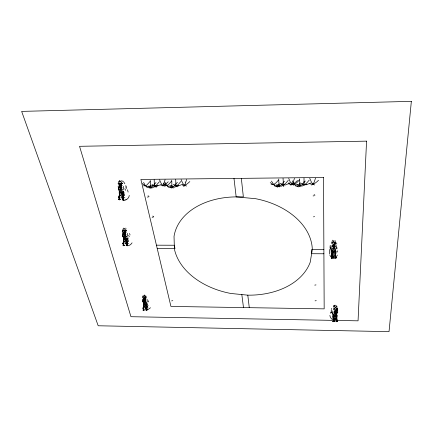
<?xml version="1.0" encoding="UTF-8"?>
<svg xmlns="http://www.w3.org/2000/svg" width="433" height="433" viewBox="0 0 433 433"><rect width="100%" height="100%" fill="white"/><g stroke="black" fill="none" stroke-linecap="round" stroke-linejoin="round"><path stroke-width="0.65" d="M122.485 198.287L123.892 200.414C126.539 200.279 128.991 198.087 129.288 195.424M119.124 198.39L118.945 198.103L119.513 199.802M122.42 199.613L122.317 199.202M123.151 245.24C123.243 245.392 122.799 245.419 123.632 245.435L123.632 245.733M331.456 242.545L332.576 244.028L333.751 244.358L333.632 258.138L331.662 257.565M335.353 257.868L335.586 256.498M336.078 257.456L336.268 257.651A1.115 0.834 0.1 0 1 336.36 257.835C335.494 257.987 335.191 258.225 335.126 256.666M126.479 243.86L126.69 244.493L127.502 241.316M146.24 308.913L146.403 309.335L146.435 308.918M333.437 321.432L333.405 321.795L333.28 318.206M335.364 256.525C335.597 257.954 335.239 255.27 335.721 256.883M336.544 321.741L336.722 319.332M122.599 198.363L122.42 198.081M332.014 257.667L332.014 258.23L332.008 257.927M333.48 321.508L333.551 321.502M336.522 321.724L336.371 317.091M336.587 321.741L336.614 321.454M126.393 245.246L126.333 245.619L126.279 245.257M333.562 320.593L333.875 320.788M335.358 256.986L335.445 256.52L335.64 256.893C334.888 255.454 335.948 257.998 335.629 255.768L335.759 256.688L335.532 256.228M335.028 257.749C335.147 257.841 334.509 258.128 335.386 257.944L335.342 255.697M331.721 256.699L331.878 256.969L331.683 253.733M335.683 255.746L333.686 256.309L332.641 256.157L332.679 253.446L333.708 251.335L334.617 252.13M332.019 256.596L331.97 256.304M333.524 319.781L333.497 320.902M332.825 313.357L332.88 310.91M146.922 307.073L146.473 309.33L146.473 309.032M126.901 245.462L126.907 245.771L126.75 245.186M335.386 256.271L335.256 253.013M143.199 309.817C143.426 310.439 142.652 309.427 143.653 310.05L143.659 310.32M120.152 195.131L119.216 198.401M146.159 309.801L146.143 310.25L146.197 309.849M122.642 193.091L122.907 191.467M123.659 195.104L122.864 198.26M336.95 320.62C336.506 320.139 337.009 321.708 336.744 319.722L336.528 321.454L336.078 321.665L336.214 321.248M333.578 320.902L333.399 318.206M329.697 249.435L329.654 253.965M124.222 241.305L123.367 244.493M126.55 239.406L126.804 237.966M143.442 309.286L143.561 308.902L143.009 308.475M146.684 310.391L146.511 310.055M330.834 249.809L330.92 248.282M336.203 248.683L336.381 245.533M300.047 185.595L300.042 186.758M333.659 320.896L334.038 320.642L333.821 320.366M336.917 320.496L336.636 320.848M123.183 235.85L123.124 236.759L122.653 235.254M331.889 255.935L331.743 252.996M336.587 319.624L336.506 320.631M330.449 247.454L330.352 248.959L330.098 248.012M118.999 199.104L118.951 199.64L118.923 199.007M146.608 309.081L146.668 308.215C146.847 309.633 145.748 308.632 146.592 309.097M330.027 247.519L330.184 245.565M336.695 321.351L336.614 321.724M143.512 302.748L143.523 303.349M335.532 256.406L335.537 256.986L335.532 256.628M144.167 306.212L144.438 306.212M337.518 308.491L336.744 310.163L335.732 310.542L334.509 319.164L333.962 319.906C331.646 319.808 330.141 317.492 329.876 315.37M146.273 304.486L146.538 303.284M146.24 304.166L144.411 300.756L144.043 298.402L143.128 298.072L142.571 296.637M147.155 306.261L147.561 306.18M331.413 257.559L331.364 258.106L331.467 257.516M335.364 257.797L335.461 256.823M143.604 309.124L144.086 306.418L144.552 306.191M122.344 197.448L122.902 198.141L123.026 197.134L122.783 198.363L122.756 197.984M332.057 256.969L332.36 256.477L331.987 255.919M143.529 309.14L143.632 308.236M126.431 244.039L126.809 245.3L126.295 243.73M122.761 197.897L122.772 198.19M123.589 243.395L123.443 244.488L122.837 243.433M332.609 318.558L334.509 319.164L335.429 318.986L335.678 317.016L334.985 315.522L333.984 316.041M333.129 321.448L332.945 321.719L332.928 321.389M123.004 243.747L122.972 243.822A0.893 0.401 17 0 0 122.999 243.936L123.053 243.741M126.707 244.05L126.528 243.844L127.675 245.787L128.666 245.652L130.614 244.623L132.087 242.843M119.459 197.259L119.405 198.195M146.982 303.019L146.083 308.859A0.806 0.309 15 0 1 146.062 308.772L146.581 305.714M142.933 308.485L143.588 305.666M336.138 321.627L336.187 321.302M123.113 245.592L123.113 245.132M123.551 243.406L123.275 244.483L124.006 241.56L124.536 241.419M126.376 245.565L126.425 245.267M143.085 295.587L143.193 296.729L143.696 297.157L145.629 297.736L146.408 296.692M118.945 199.332L118.869 199.645L118.869 199.261M122.344 199.624L122.447 199.31M126.306 245.625L126.414 245.289L126.88 245.744M143.117 310.207L143.161 309.931L143.144 310.217M146.078 310.255L146.094 309.963M333.545 319.018L333.838 317.048L334.985 315.522L335.683 315.998M334.839 258.128L334.888 257.575M331.424 258.084L331.521 257.743L331.938 258.257M146.322 309.324L146.814 307.067M337.334 313.281L337.713 310.829M335.58 256.569L335.586 256.59M332.901 321.708L333.388 321.508M336.057 321.67L336.1 321.389M122.75 243.449L123.275 242.734L123.567 240.64M333.004 321.676L333.015 321.318M336.674 321.324L337.394 321.302A1.012 0.585 -5.9 0 1 337.459 321.438L337.296 321.302M336.62 320.745L336.771 320.447L336.528 321.356M128.569 243.389C124.222 245.359 127.827 243.849 127.031 241.311M119.595 199.835L119.367 199.175M120.601 192.669C119.692 190.168 120.569 187.446 119.784 184.859L118.718 184.555L118.122 183.17M330.282 313.297L330.52 312.074M337.643 312.843L337.827 311.922M123.714 245.76L123.502 245.181M126.972 245.744L126.966 245.446M332.798 257.581L332.88 257.819A1.115 0.834 0.4 0 0 332.788 257.63L332.631 257.435M337.583 310.699L337.772 309.828M143.61 302.938L143.291 304.442M143.94 303.23L143.101 308.491M122.934 197.248L122.912 199.294L122.642 198.206L123.015 199.813L122.599 198.265M124.85 239.4C123.676 237.176 124.693 234.529 123.914 232.126L122.923 231.812L122.355 230.399M143.55 308.236L143.821 307.024M123.443 244.488L123.124 243.795M331.061 250.55L331.153 250.144M331.083 251.703L331.71 250.523L331.689 249.37M119.302 198.39L119.319 197.789L118.637 197.129M334.59 251.719L335.223 250.263M185.21 181.947L185.135 182.147M336.273 252.585L335.846 253.586M162.965 185.043L162.732 185.919M146.1 308.713L146.338 307.782M143.68 310.06L143.686 310.342L143.637 309.855M146.695 310.369L146.592 309.904M127.297 237.695L126.366 243.741M144.027 295.799L144.384 295.057M335.445 256.482L335.261 256.915L335.553 256.39M123.6 237.657L123.27 239.4M123.952 237.95L123.784 240.499L122.934 243.449M126.523 244.493L126.837 243.416L126.874 245.446L126.42 243.903M119.443 194.368L119.091 196.539M123.437 191.186L122.42 197.464M122.956 194.341L122.279 197.464L122.615 196.517M144.552 304.155L144.167 302.797L144.411 300.756L146.538 302.472L144.211 299.614L143.199 300.318L143.756 300.637L144.211 299.614L145.829 300.356L145.115 300.659M119.849 191.478L119.676 194.201L118.745 197.15M119.481 191.191L119.129 193.118M122.885 197.237L123.427 195.407L123.156 195.11M119.367 197.259L119.919 195.429L120.498 195.445M123.6 237.284L123.676 238.718M123.156 243.849L123.373 244.136L123.096 243.882M126.853 240.645L126.225 243.833A0.893 0.401 16.9 0 0 126.252 243.947L126.306 243.747M123.914 229.328L124.336 228.586M122.636 183.121L121.061 184.534L119.784 184.859L118.864 187.5L119.503 187.803L120.001 186.406L121.954 187.473L121.105 187.787L120.001 186.406L118.864 187.5M122.918 198.076L122.723 197.757M125.803 199.483L126.003 199.256M165.07 179.771L163.008 185.838M332.203 313.882L332.517 312.935M126.566 230.399L125.11 231.812L123.914 232.126L123.048 234.448L123.649 234.756L124.119 233.528L125.933 234.448L125.142 234.756L124.119 233.528L123.048 234.448M186.666 179.538L185.129 184.171L183.819 186.607M119.784 181.909L120.239 181.173M331.992 312.02L331.662 312.945L331.185 310.802L331.521 309.92M126.182 243.774L126.539 242.778M118.826 197.545L118.799 197.6A0.958 0.476 18.5 0 0 118.826 197.778L118.848 197.821M337.334 255.069L336.371 256.926L335.58 257.586M145.813 295.625L145.125 296.757L144.037 297.217M122.496 199.25L122.983 199.461M332.344 245.387L334.915 244.033L335.97 242.556M119.34 190.374L120.266 187.9L122.875 190.347L121.105 187.787M145.125 296.757L146.067 297.255L144.406 297.162L145.629 297.736L144.043 298.402L143.199 300.318M336.625 320.723L336.414 317.048M146.056 309.032L146.408 308.155M294.516 178.391C293.406 180.729 293.309 183.928 290.787 185.292M331.375 309.243L331.705 308.41M315.565 178.163C314.439 180.539 314.32 183.863 311.619 185.097M335.304 256.239L335.223 256.314A0.92 0.449 7.8 0 0 335.185 256.433L335.364 256.233M334.038 321.291L334.319 321.486A1.012 0.585 -5.8 0 0 334.254 321.356L334.049 321.259M123.481 236.981L124.363 234.865L126.777 236.986L125.142 234.756M331.916 253.83L332.198 253.668M332.674 252.969L332.349 253.57M335.418 253.852L335.71 253.684M126.631 243.243L126.23 244.147M334.568 305.882C331.862 310.391 339.824 310.044 336.019 305.86M333.388 306.494L335.045 305.113M120.001 180.512C117.359 181.725 119.248 184.442 121.673 184.16L119.773 183.451M123.86 199.456L123.816 199.299A1.164 0.893 20.6 0 0 123.676 199.088L123.427 198.877M143.534 302.429L144.411 300.756L146.175 308.356L148.026 307.836M331.922 256.325L331.943 256.612M184.095 185.578L183.89 185.936M127.329 244.954L127.524 245.148A1.083 0.79 18 0 1 127.654 245.332L126.966 245.354M335.705 244.932L334.357 244.277L335.137 245.397L333.751 244.358L332.192 246.702L332.945 247.026L333.751 245.782L335.283 246.713L334.541 247.032L333.751 245.782L332.192 246.702M332.387 314.499L332.706 314.022M332.517 315.738L333.258 314.986L333.194 314.347M335.689 315.684L336.409 314.634M337.085 316.204L336.614 316.799M335.613 253.792L335.543 255.86M332.696 251.329L332.809 249.635L333.746 247.14L335.483 249.273L334.541 247.032M336.847 320.523L336.463 320.599M144.194 309.855L144.373 309.99A0.98 0.666 14.6 0 0 144.259 309.833L144.108 309.866M332.1 253.792L332.024 255.838M120.894 193.6L121.527 192.636L120.266 187.9L122.582 192.604M146.294 308.837L146.614 310.369M332.544 240.163C330.255 243.184 336.668 244.039 335.077 240.51M124.915 239.839L125.51 239.021L124.363 234.865L126.496 238.984M337.302 310.672L336.268 310.445L336.847 311.197L335.732 310.542L334.065 312.215L334.785 312.561L335.64 311.657L336.858 312.166L336.23 312.539L336.76 313.952L335.526 312.675L333.567 314.006M118.994 199.326L119.508 199.483M122.312 197.518L122.274 197.616A0.958 0.482 18.3 0 0 122.306 197.751L122.328 197.794M336.722 317.465L336.446 317.643L336.208 317.173M335.835 315.43L336.04 314.374L335.526 312.675L334.049 315.711M331.949 249.262L333.746 247.14L334.639 249.641L334.693 251.297M336.295 318.515L334.861 319.733L333.962 319.906M128.033 241.484L128.417 240.266M118.734 186.049L119.784 184.859L121.527 186.022L120.417 184.772L122.258 185.578M118.55 197.15L119.27 196.539M144.779 304.837L145.347 304.188L146.365 304.837M118.16 183.722L118.799 183.002M150.5 307.749L148.021 309.579L147.123 309.698L146.495 308.805M122.934 233.154L123.914 232.126L125.538 233.154L124.509 232.05L126.214 232.71M155.977 182.515L152.346 186.607L150.695 187.451L149.093 187.478M159.458 181.665L156.232 185.335L154.565 186.185L153.482 186.206M177.411 182.298C175.278 184.236 173.785 187.879 170.315 187.283M180.945 181.449C179.105 183.17 177.79 186.298 174.808 186.006M122.393 230.962L122.994 230.351L122.912 229.219L123.708 228.094M150.099 181.427L146.803 185.026L145.12 185.833L143.485 185.822M284.421 181.221C282.186 183.365 280.46 187.002 276.736 186.314M288.27 180.345C286.348 182.261 284.822 185.4 281.602 185.005M171.511 181.205C169.579 183.099 167.939 186.287 164.702 185.622M305.308 181.01C303.046 183.224 301.233 186.856 297.439 186.125M309.216 180.128C307.278 182.104 305.682 185.243 302.396 184.81M122.994 230.351C124.228 231.742 126.625 229.598 125.824 228.094M278.457 180.096C276.449 182.228 274.544 185.329 271.101 184.62M299.333 179.879C297.173 182.683 294.456 185.438 290.505 184.426M121.072 182.975L122.209 183.679L120.212 183.397C121.37 183.154 122.685 181.508 121.603 180.496M118.967 181.422L119.503 180.945M143.117 299.219L144.043 298.402L145.493 299.257L144.579 298.332L146.1 298.819M332.744 252.152L333.708 251.335L334.714 253.457L334.725 256.168M142.625 297.206L143.193 296.729M333.237 317.102L333.729 320.377M279.458 185.963L279.469 186.942M143.956 306.412L144.378 306.082M146.37 308.989L146.56 309.979L146.294 308.794M331.889 255.21L332.084 255.941M168.264 181.79C166.115 183.495 164.037 186.412 160.887 185.275M189.827 181.573C187.657 183.343 185.503 186.222 182.288 185.07M146.181 309.985L146.608 310.098L146.17 309.092M297.52 180.469C295.192 182.726 292.513 185.297 288.93 184.025M318.542 180.252C316.187 182.591 313.422 185.097 309.784 183.825M303.885 181.871L304.783 181.238M331.7 243.135L332.598 242.523M143.339 309.167L143.653 310.05M336.674 320.496L337.015 320.593M335.429 318.986L336.246 318.499M334.319 311.24L335.732 310.542L336.858 312.166M284.27 184.88L281.082 186.287L278.343 185.849L276.59 185.015M147.074 306.461L147.875 306.007L147.951 305.2M126.371 243.925L124.807 243.378M126.414 244.429L126.512 243.996L126.36 244.234M333.432 308.556L333.729 309.211L334.639 308.826M119.605 199.375L120.336 199.321A1.164 0.888 20.8 0 0 120.195 199.115L119.984 198.899M122.626 198.146L124.823 197.589M334.065 312.215L335.64 311.657L336.23 312.539M332.777 257.684L332.051 257.722M333.518 321.367L334.206 321.34M123.08 199.353L123.757 199.175L123.822 199.489M306.824 184.166L301.925 186.098L299.143 185.66L296.751 184.545M310.596 183.024L306.272 184.788L303.479 184.344L300.464 182.953M289.709 183.224L285.363 184.983L282.608 184.545L279.675 183.154M146.165 308.805L146.565 309.254M182.715 184.263L178.239 185.984L175.695 185.551L173.314 184.285M178.764 185.541L174.293 187.256L171.755 186.829L169.985 185.876M161.287 184.469L156.789 186.185L154.283 185.752L151.972 184.49M157.991 185.573L152.909 187.451L150.408 187.024L148.692 186.076M123.724 245.349L124.406 245.322A1.083 0.79 18.2 0 0 124.276 245.138L124.228 245.083M172.063 185.562L168.735 186.325L166.185 185.351L163.647 183.397M336.555 320.729L336.262 317.47M333.767 320.745L333.567 319.776M143.74 309.979L144.378 310.131M146.7 310.033L147.355 310.093A0.98 0.671 14.4 0 0 147.22 309.887L147.047 309.725M334.893 305.693L333.654 305.931L335.261 305.622M335.467 307.841L335.938 307.663L335.727 307.029M315.056 300.854L316.247 300.632M314.764 285.125L315.987 284.903M171.63 300.881L172.799 300.67M128.222 241.43L127.362 241.587L127.849 241.511M313.497 216.819L314.575 216.63M152.102 217.29L153.423 217.057M313.113 195.933L314.217 195.738M147.388 197.102L148.47 196.918M124.958 241.419L124.082 241.582L124.764 241.479M331.938 256.801L331.911 257.922M146.235 309.2L146.338 308.929L146.322 309.238M333.632 258.138L334.644 257.998M144.178 295.853L144.541 295.111M119.968 181.957L120.423 181.221M124.082 229.376L124.504 228.64M333.524 241.473L334.065 241.322L333.908 240.753M336.695 308.789L337.394 309.151L336.105 309.286L337.128 309.719L335.737 309.357M279.653 184.436L275.393 185.335L272.72 184.339L270.23 182.596M300.421 184.242L296.21 185.145L293.509 184.144L291.479 182.742M153.114 185.53L147.377 186.526L144.855 185.557L142.37 183.608M288.47 183.045L289.617 182.964M336.879 320.425L336.961 320.793M156.437 245.186L174.293 245.24L174.997 248.564L157.217 248.499M323.879 249.689L311.538 249.641L311.625 253.716L323.9 253.776M120.222 199.207L120.309 199.499M120.677 195.44L120.001 195.451L120.553 195.494M336.436 309.092L337.394 309.151M124.044 195.467L123.508 195.424L124.45 195.418L124.644 194.065M233.982 178.434L236.169 196.896L255.54 198.682A69.616 48.756 7.1 0 1 312.307 249.646L310.201 262.241A69.616 48.756 7.1 0 1 247.8 295.16L230.924 293.482A69.616 48.756 7.1 0 1 174.407 249.11L174.028 236.407A69.616 48.756 7.1 0 1 236.169 196.896L243.351 196.847L241.338 178.353M125.121 230.351L126.176 230.962L124.314 230.762L125.678 231.444L123.908 230.816M334.871 242.529L335.754 243.14L334.162 242.962L335.391 243.649L333.746 243.016M299.208 183.809L300.329 183.955M123.892 200.414L122.111 199.894M335.732 310.542L334.628 310.196L333.729 309.211M127.675 245.787L126.008 245.246M144.6 307.782L146.175 308.356M144.779 297.011L146.067 297.255M123.275 244.391L123.632 245.435M124.726 230.605L126.176 230.962M165.162 186.222C161.661 185.99 160.789 182.482 159.598 179.863M120.655 183.235L122.209 183.679M334.547 242.794L335.754 243.14M186.574 186.022C183.132 185.725 182.347 182.201 181.14 179.63M127.459 245.192L127.627 245.489M124.211 245.181L124.379 245.479M150.668 188.214L146.906 187.273L145.087 185.178L143.583 182.39M293.839 185.162C290.565 184.534 290.002 180.983 288.73 178.483M171.89 188.025L168.242 187.078L166.44 184.972L164.919 182.174M314.688 184.967C311.511 184.236 311.018 180.713 309.736 178.261M123.605 199.153L123.784 199.478M331.662 255.724L332.641 256.157M277.834 187.078L274.766 186.103L271.437 181.091M120.802 197.616L121.635 198.016L121.034 195.007L121.527 192.636L122.75 193.551M336.127 257.689L336.289 257.998M126.523 243.996L126.799 244.288L126.506 243.839M298.51 186.894L295.56 185.914L292.226 180.88M152.741 216.083L153.753 216.603M126.42 243.979L126.528 244.418M148.032 195.83L149.076 196.387M145.585 309.135L146.294 309.546M126.56 244.028L126.717 244.385L125.51 239.021L126.653 239.817M314.093 194.612L314.964 195.191M337.242 321.172L337.404 321.557M276.811 186.017L277.78 186.839M145.829 300.356L144.043 298.402M125.933 234.448L123.914 232.126M143.94 305.671L143.669 303.457L144.73 304.464M151.956 188.29L151.112 187.484L150.511 185.871L150.235 180.426M146.933 305.72L146.663 303.501L147.718 304.507M121.954 187.473L119.784 184.859M156.226 187.435C153.628 185.703 154.5 182.353 154.17 179.733M123.957 240.64L123.643 238.172L124.634 239M127.237 240.651L126.929 238.177L128.13 239.406M119.86 194.368L119.524 191.695L120.823 193.107M119.952 194.958L120.228 195.261M173.195 188.101C171.062 186.06 172.161 182.802 171.674 180.198M123.373 194.341L123.042 191.667L124.336 193.08M177.113 186.834C175.132 184.934 176.047 181.93 175.674 179.5M143.199 308.734L143.604 309.205M122.68 197.713L122.934 198.016M126.772 244.401L126.414 243.979L126.588 244.326M123.075 243.828L123.535 244.385M335.283 246.713L333.751 244.358M143.713 305.454L143.924 305.736M332.598 316.913L332.387 316.285M333.61 317.097L333.475 314.943L334.032 315.462M336.787 317.043L336.652 314.894L337.22 315.662M330.844 256.899L329.8 255.032M336.636 305.877L337.042 306.434M146.608 305.963L145.347 304.188L144.876 305.936L145.326 308.204M331.472 253.57L331.072 252.563M332.154 253.002L331.938 250.469L332.777 251.708M335.672 253.013L335.456 250.485L336.289 251.725M332.766 317.016L333.21 317.681M123.589 181.698L124.845 183.76M331.938 256.276L332.263 256.796M333.589 320.463L333.821 320.842M331.884 256.304L332.214 256.872M128.2 237.901L128.412 238.302M119.448 194.108L119.687 194.569M123.194 243.828L123.345 244.142M333.042 317.216L333.275 317.692M122.912 199.137L123.086 199.781L123.08 199.461M122.793 180.913L122.999 181.384M334.184 321.226L334.314 321.589M129.445 233.468L130.079 234.924M148.221 300.762L148.736 301.969M125.776 185.557L126.468 187.218M128.677 235.26L129.294 236.764M125.754 186.839L126.447 188.539M335.202 253.684L335.451 255.854M124.921 188.62L125.592 190.368M332.815 257.976L332.723 257.695L332.847 257.987M142.728 300.681L143.106 301.882M122.826 236.05L123.302 237.571M142.912 301.482L143.296 302.705M118.469 188.68L119.172 191.229M127.519 189.795L128.108 192.073M283.832 186.228L283.615 185.216M283.572 186.282L283.041 178.353M333.908 320.377L333.637 314.661M127.535 243.795L126.945 241.116L125.51 239.021L125.04 241.111L125.592 243.79M123.719 198L123.069 194.991L121.527 192.636L122.501 197.545M146.733 306.532L147.101 308.231M122.35 233.317L122.972 236.418M118.128 186.39L118.804 189.822M142.533 299.171L143.058 301.855M336.625 243.092L336.82 244.104M337.02 320.463L336.782 314.32M335.537 306.97L335.656 307.901M241.831 294.57L243.487 307.582M247.8 295.16L249.278 307.674M278.998 186.325L278.738 179.067M123.47 186.342L123.795 189.778M127.34 233.317L127.632 236.423M147.074 299.235L147.301 301.915M331.039 245.516L331.207 248.666M299.793 186.136L299.636 178.851M335.602 256.239L335.656 249.386M304.128 184.826L303.998 178.131M336.906 247.476L336.966 248.98M122.258 231.46L122.301 232.575M337.556 250.767L337.594 252.071M333.708 240.699L333.724 241.527M332.16 250.236L332.03 255.178M119.605 199.483L119.611 199.802M123.724 245.435L123.724 245.733M146.635 310.109L146.641 310.391M123.659 245.451L123.665 245.76M119.54 199.499L119.54 199.835M335.483 257.944L335.488 258.252M335.461 255.194L335.461 256.239M366.567 141.142L358.053 320.831L130.955 316.702L79.537 146.311L366.567 141.142M411.35 101.349L389.034 331.651L98.194 325.768L21.65 111.395L411.35 101.349M331.878 256.217L331.71 256.45A0.92 0.449 8 0 1 331.738 256.298L331.824 256.222M323.527 177.465L140.877 179.435L170.927 306.429L324.171 308.864L323.527 177.465M337.031 320.626L336.831 319.668L337.031 320.626M126.712 244.353L126.68 244.071L126.707 244.347"/></g></svg>
